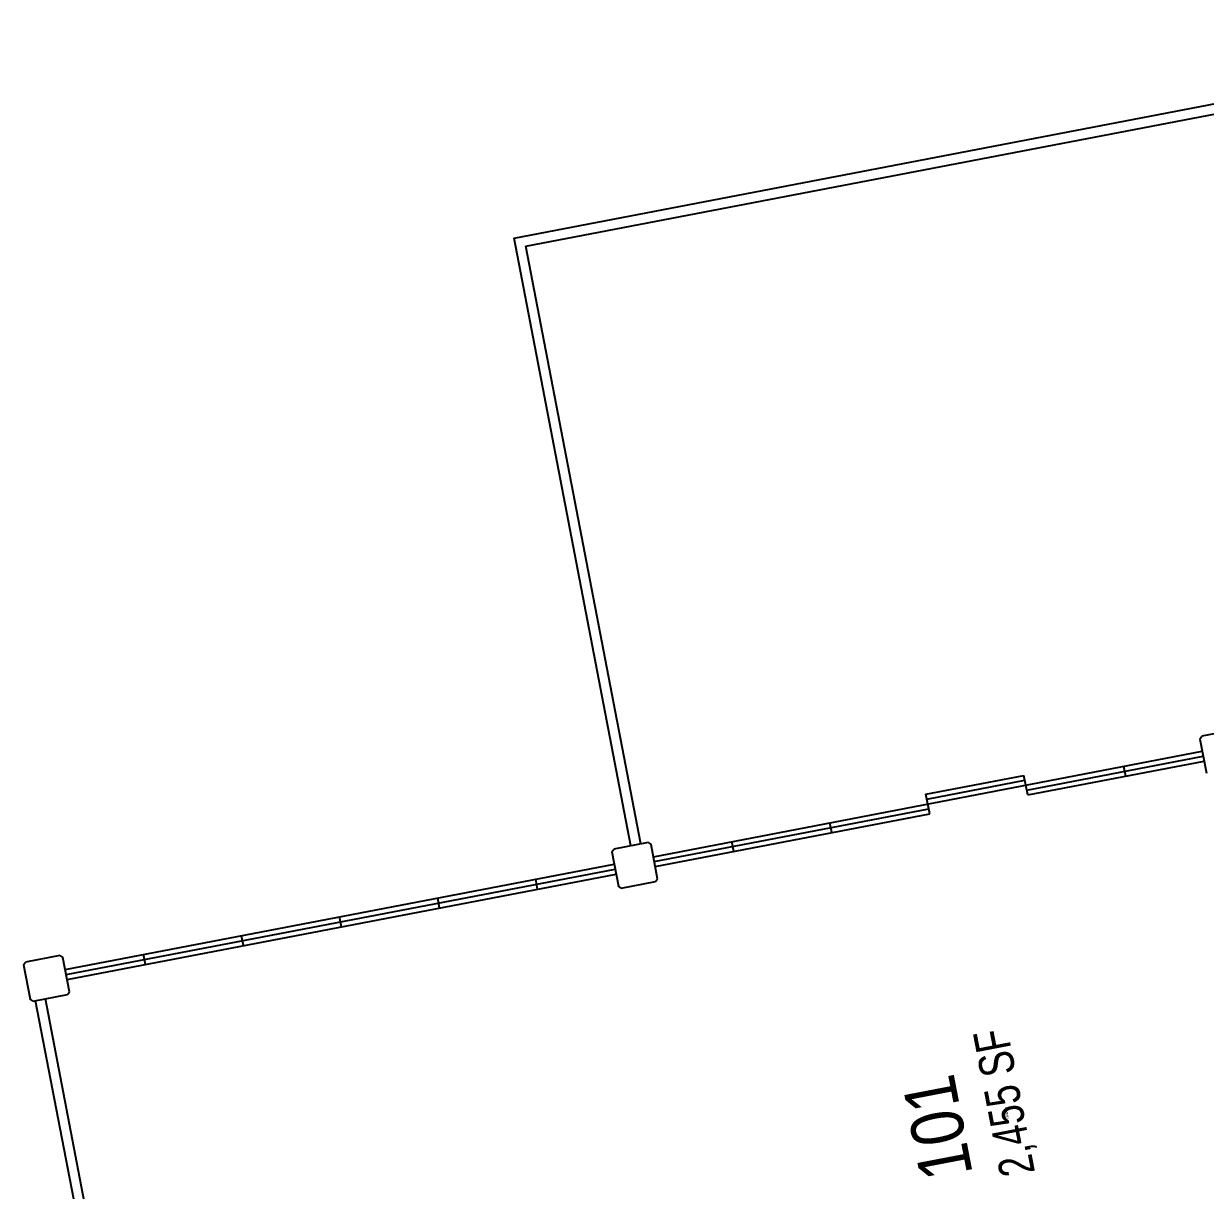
# Model space of a CAD drawing. Header units: inches. Extents: x 69199020 to 69202676, y 27674935 to 27677424.
# Drawn here: x 69199020 to 69199730, y 27676359 to 27677060 of the extents above; entities that cross this region are included whole.
import ezdxf
from ezdxf.enums import TextEntityAlignment as Align

# ---------------------------------------------------------------- set-up
doc = ezdxf.new("R2010")
doc.units = ezdxf.units.IN
doc.header["$LTSCALE"] = 10
doc.header["$MEASUREMENT"] = 0
for name, color, linetype in [('A-GLAZ', 1, 'CONTINUOUS'), ('A-IDEN-RNUM', 7, 'CONTINUOUS'), ('A-IDEN-SNUM', 4, 'CONTINUOUS'), ('A-IDEN-VNUM', 4, 'CONTINUOUS'), ('A-SITE', 3, 'CONTINUOUS'), ('A-WALL', 5, 'CONTINUOUS'), ('AREA-TEXT', 3, 'CONTINUOUS')]:
    doc.layers.add(name, color=color, linetype=linetype)
doc.styles.add('CP_AREA', font='arial.ttf', dxfattribs={"height": 15})
doc.styles.add('CP_ROOMSNUMBER', font='arial.ttf', dxfattribs={"height": 1})
doc.styles.add('CP_ROOMVNUMBER', font='arial.ttf', dxfattribs={"width": 0.85, "height": 0.075})

msp = doc.modelspace()

# ---------------------------------------------------------------- linework, layer by layer
at = {"layer": 'A-GLAZ'}
for p, q in [((69199398.6, 27676559.24), (69199728.56, 27676622.64)), ((69199623.07, 27676599.31), (69199729.13, 27676619.69)), ((69199623.63, 27676596.37), (69199729.69, 27676616.74)), ((69199682.56, 27676607.69), (69199681.42, 27676613.58)), ((69199562.45, 27676596.83), (69199621.37, 27676608.15)), ((69199563.01, 27676593.88), (69199621.93, 27676605.2)), ((69199623.63, 27676596.37), (69199621.37, 27676608.15)), ((69199564.71, 27676585.05), (69199562.45, 27676596.83)), ((69199399.16, 27676556.29), (69199564.14, 27676587.99)), ((69199399.73, 27676553.35), (69199564.71, 27676585.05)), ((69199505.79, 27676573.72), (69199504.66, 27676579.62)), ((69199446.87, 27676562.4), (69199445.73, 27676568.3)), ((69199045.06, 27676491.32), (69199375.03, 27676554.71)), ((69199045.63, 27676488.37), (69199375.59, 27676551.77)), ((69199046.19, 27676485.42), (69199376.16, 27676548.82)), ((69199329.02, 27676539.76), (69199327.89, 27676545.66)), ((69199270.1, 27676528.44), (69199268.97, 27676534.33)), ((69199211.18, 27676517.12), (69199210.04, 27676523.01)), ((69199152.25, 27676505.8), (69199151.12, 27676511.69)), ((69199093.33, 27676494.48), (69199092.2, 27676500.37))]:
    msp.add_line(p, q, dxfattribs=at)
at = {"layer": 'A-SITE'}
for p, q in [((69199314.93, 27676931.13), (69199986.64, 27677060.19)), ((69199321.95, 27676926.37), (69199993.67, 27677055.43)), ((69199385.11, 27676565.81), (69199314.93, 27676931.13)), ((69199391.01, 27676566.95), (69199321.95, 27676926.37))]:
    msp.add_line(p, q, dxfattribs=at)
at = {"layer": 'A-WALL'}
for p, q in [((69199727.15, 27676630), (69199728.34, 27676631.76)), ((69199748.96, 27676635.72), (69199728.34, 27676631.76)), ((69199727.15, 27676630), (69199731.11, 27676609.38)), ((69199395.42, 27676567.8), (69199374.8, 27676563.83)), ((69199395.42, 27676567.8), (69199397.18, 27676566.61)), ((69199373.61, 27676562.08), (69199374.8, 27676563.83)), ((69199373.61, 27676562.08), (69199377.57, 27676541.45)), ((69199401.14, 27676545.98), (69199397.18, 27676566.61)), ((69199399.95, 27676544.23), (69199401.14, 27676545.98)), ((69199379.33, 27676540.26), (69199377.57, 27676541.45)), ((69199379.33, 27676540.26), (69199399.95, 27676544.23)), ((69199020.08, 27676494.15), (69199021.27, 27676495.91)), ((69199041.89, 27676499.87), (69199021.27, 27676495.91)), ((69199041.89, 27676499.87), (69199043.65, 27676498.68)), ((69199047.61, 27676478.06), (69199043.65, 27676498.68)), ((69199020.08, 27676494.15), (69199024.04, 27676473.53)), ((69199025.8, 27676472.34), (69199046.42, 27676476.3)), ((69199046.42, 27676476.3), (69199047.61, 27676478.06)), ((69199025.8, 27676472.34), (69199024.04, 27676473.53)), ((69199090.66, 27676142.66), (69199027.27, 27676472.62)), ((69199096.56, 27676143.79), (69199033.16, 27676473.76))]:
    msp.add_line(p, q, dxfattribs=at)

# ---------------------------------------------------------------- texts
at = {"layer": 'A-IDEN-RNUM', "style": 'CP_ROOMSNUMBER', "width": 0.85}
msp.add_text('0101-00', height=1, rotation=100.88, dxfattribs=at).set_placement((69199611.05, 27676405.16), align=Align.MIDDLE)
at = {"layer": 'A-IDEN-SNUM', "style": 'CP_ROOMSNUMBER', "width": 0.85}
msp.add_text('0050010100', height=1, rotation=100.88, dxfattribs=at).set_placement((69199611.05, 27676405.16), align=Align.MIDDLE)
at = {"layer": 'A-IDEN-VNUM', "style": 'CP_ROOMVNUMBER', "width": 0.85}
msp.add_text('101', height=31.5, rotation=100.88, dxfattribs=at).set_placement((69199569.3, 27676396.19), align=Align.MIDDLE)
at = {"layer": 'AREA-TEXT', "style": 'CP_AREA', "width": 0.75}
msp.add_text('2,455 SF', height=21, rotation=100.8755, dxfattribs=at).set_placement((69199609.35, 27676411.28), align=Align.MIDDLE_CENTER)

doc.saveas('drawing.dxf')
